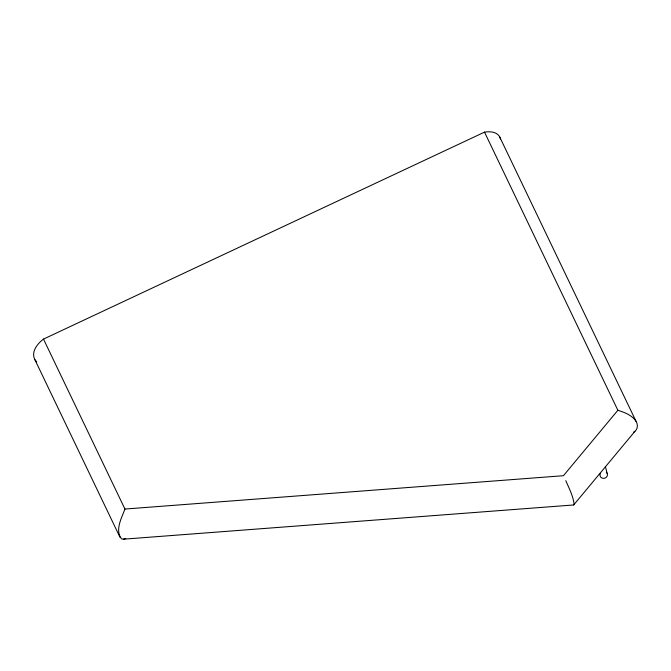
<?xml version="1.0" encoding="UTF-8"?>
<svg xmlns="http://www.w3.org/2000/svg" width="671" height="671" viewBox="0 0 671 671"><rect width="100%" height="100%" fill="white"/><g stroke="black" fill="none" stroke-linecap="round" stroke-linejoin="round"><path stroke-width="1.01" d="M43.498 339.09L124.94 509.046C121.644 517.92 114.716 530.216 121.526 538.838L123.43 539.19L573.68 504.961L634.925 431.344C637.886 428.878 638.062 424.517 636.083 421.38L499.434 136.398C496.246 131.449 489.713 131.424 484.504 132.137L43.498 339.09C37.417 343.661 30.732 351.872 34.917 359.748L120.084 537.463M573.68 504.961L574.099 504.433C573.244 496.028 569.042 488.345 565.796 480.662M484.504 132.137L617.874 410.275L563.43 475.705L124.94 509.046M633.525 432.216L634.925 431.344M123.43 539.19L125.779 538.41M617.874 410.275C624.651 412.455 632.023 415.139 636.083 421.38M34.917 359.748L36.695 361.82M499.434 136.398L500.491 138.914M605.385 466.488L607.138 473.365M606.349 472.325A3.749 3.447 -14.3 0 1 606.701 476.846A3.749 3.447 -14.3 0 1 601.904 477.97A3.749 3.447 -14.3 0 1 600.251 473.743"/></g></svg>
